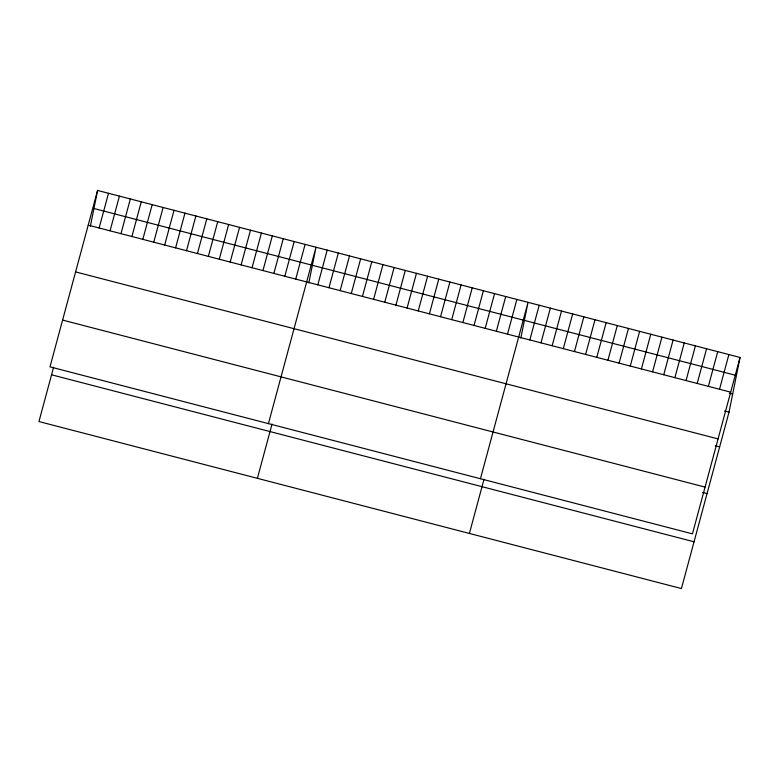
<?xml version="1.0" encoding="UTF-8"?>
<svg xmlns="http://www.w3.org/2000/svg" width="779" height="779" viewBox="0 0 779 779"><rect width="100%" height="100%" fill="white"/><g stroke="black" fill="none" stroke-linecap="round" stroke-linejoin="round"><path stroke-width="1.17" d="M90.374 226.173L97.579 190.446L740.05 357.454L729.017 412.159L681.421 588.554L38.95 421.546L53.585 367.298M308.815 282.952L316.021 247.225L268.424 423.62M520.83 338.067L528.035 302.34L480.439 478.734M97.579 190.446L49.983 366.841L692.453 533.849L740.05 357.454M99.137 227.984L108.495 193.28M110.053 230.827L119.421 196.123M120.979 233.671L130.346 198.966M131.904 236.504L141.262 201.8M142.82 239.348L152.187 204.643M153.745 242.181L163.113 207.477M164.671 245.025L174.029 210.32M175.587 247.858L184.954 213.154M186.512 250.702L195.87 215.997M197.428 253.545L206.795 218.841M208.353 256.379L217.721 221.674M219.279 259.222L228.637 224.518M230.195 262.056L239.562 227.351M241.12 264.899L250.487 230.195M252.045 267.733L261.403 233.028M262.961 270.576L272.329 235.871M273.887 273.41L283.254 238.705M284.812 276.253L294.17 241.548M295.728 279.096L305.095 244.392M257.391 478.335L272.027 424.078M317.813 284.832L327.18 250.127M328.972 287.733L338.339 253.029M340.131 290.635L349.489 255.931M351.29 293.537L360.648 258.832M362.449 296.439L371.807 261.734M373.608 299.331L382.966 264.626M384.768 302.233L394.125 267.528M395.927 305.134L405.284 270.43M407.086 308.036L416.444 273.332M418.245 310.938L427.603 276.233M429.404 313.84L438.762 279.135M440.554 316.741L449.921 282.037M451.713 319.643L461.08 284.939M462.872 322.535L472.24 287.831M474.031 325.437L483.399 290.733M485.19 328.339L494.558 293.634M496.35 331.241L505.717 296.536M507.509 334.142L516.876 299.438M469.406 533.44L484.041 479.192M529.827 339.946L539.195 305.241M540.986 342.848L550.354 308.143M552.145 345.74L561.513 311.035M563.305 348.641L572.672 313.937M574.464 351.543L583.831 316.839M585.623 354.445L594.99 319.741M596.782 357.347L606.15 322.642M607.941 360.249L617.299 325.544M619.101 363.15L628.458 328.446M630.26 366.052L639.617 331.348M641.419 368.944L650.777 334.24M652.578 371.846L661.936 337.141M663.737 374.748L673.095 340.043M674.896 377.649L684.254 342.945M686.056 380.551L695.413 345.847M697.205 383.453L706.572 348.749M708.364 386.355L717.732 351.65M719.523 389.257L728.891 354.552M93.938 208.499L736.408 375.507M88.212 225.15L730.683 392.158M729.31 393.229L732.659 394.106M724.558 411L729.017 412.159M75.592 271.91L718.072 438.908M715.19 445.705L719.66 446.864M62.593 320.081L705.073 487.089M702.58 492.464L707.04 493.623M51.57 374.796L694.04 541.794"/></g></svg>
